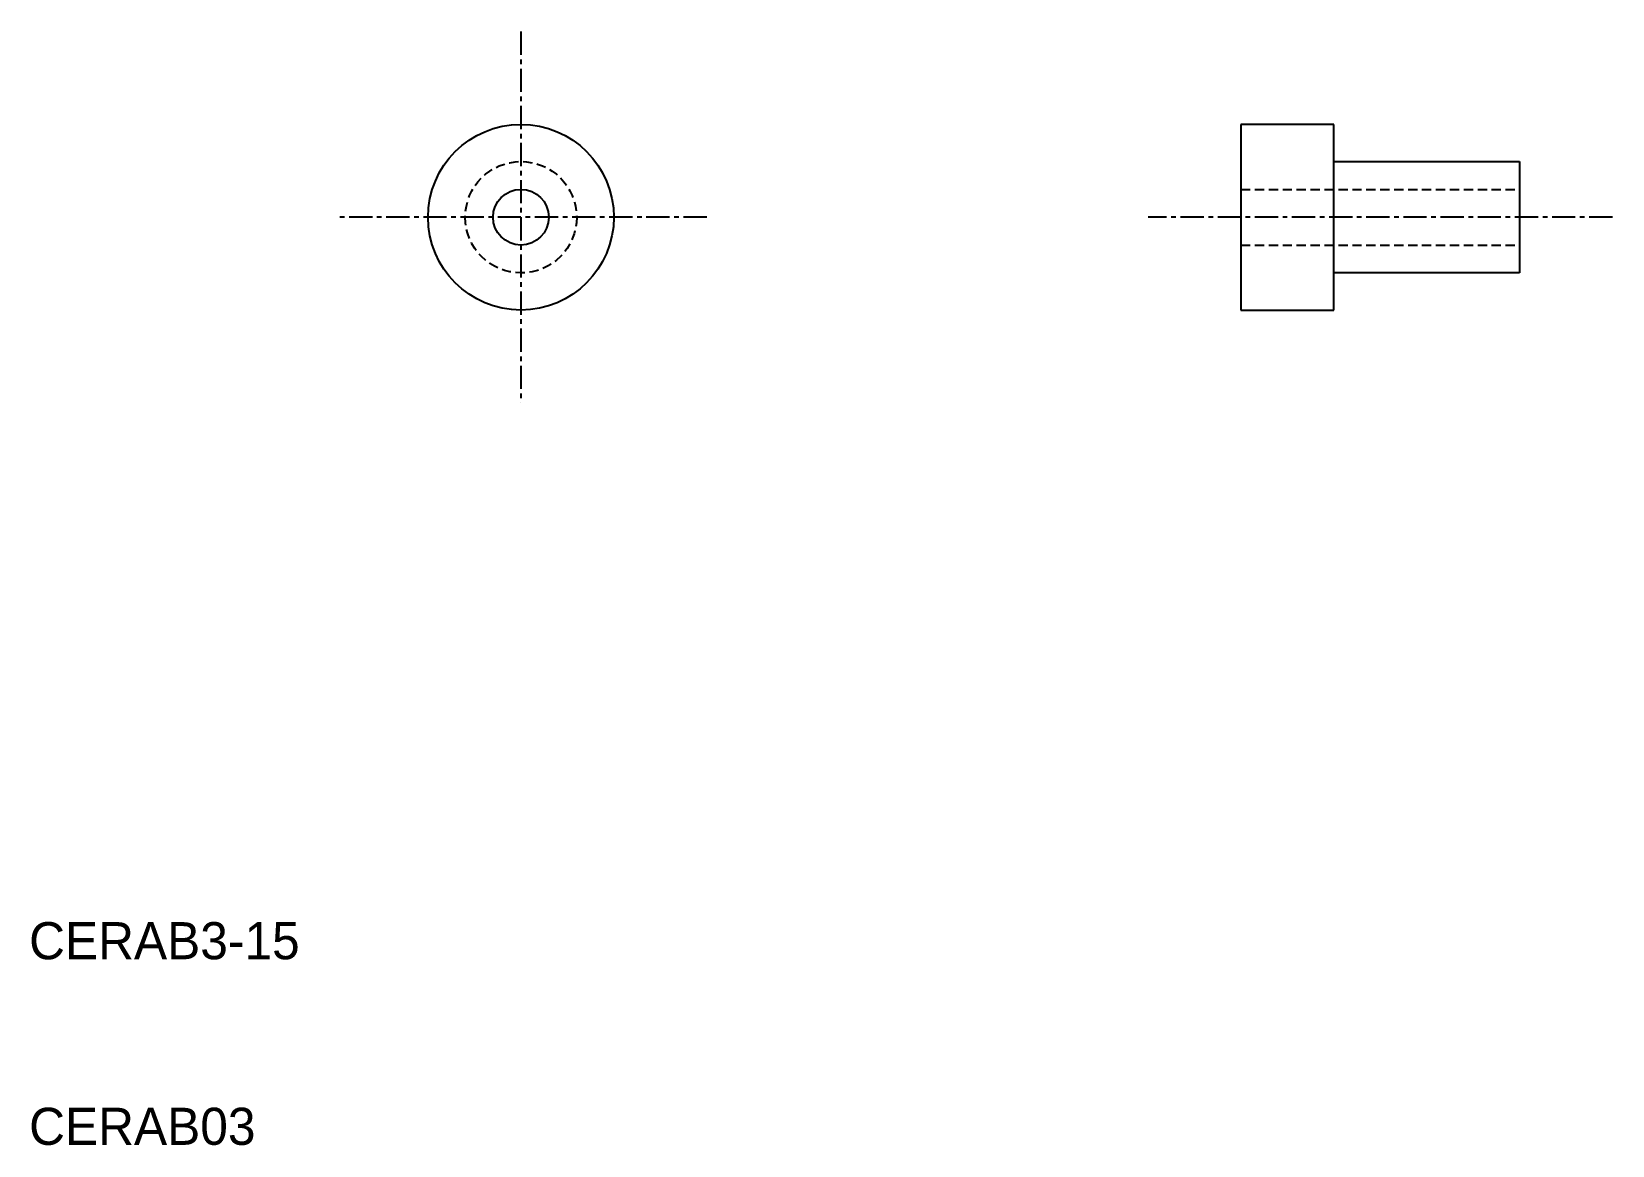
# Model space of a CAD drawing. Extents: x 19.7 to 104.8, y 20 to 80.
import ezdxf

# ---------------------------------------------------------------- set-up
doc = ezdxf.new("R2010")
doc.units = 0
doc.linetypes.add('CENTER', pattern=[2, 1.25, -0.25, 0.25, -0.25])
doc.linetypes.add('DASHED', pattern=[0.75, 0.5, -0.25])
doc.layers.get('0').update_dxf_attribs({"linetype": 'CONTINUOUS'})
doc.layers.add('CENTER', color=1, linetype='CENTER')

msp = doc.modelspace()

# ---------------------------------------------------------------- linework, layer by layer
at = {"color": 7, "linetype": 'CONTINUOUS'}
for p, q in [((89.824, 74.974), (84.824, 74.974)), ((84.824, 74.974), (84.824, 64.974)), ((89.824, 64.974), (89.824, 74.974)), ((89.824, 72.974), (99.824, 72.974)), ((99.824, 72.974), (99.824, 66.974)), ((99.824, 66.974), (89.824, 66.974)), ((84.824, 64.974), (89.824, 64.974))]:
    msp.add_line(p, q, dxfattribs=at)
at = {"color": 3, "linetype": 'DASHED'}
for p, q in [((84.824, 71.474), (99.824, 71.474)), ((84.824, 68.474), (99.824, 68.474))]:
    msp.add_line(p, q, dxfattribs=at)
at = {"color": 7, "linetype": 'CONTINUOUS'}
for radius in [5, 1.5]:
    msp.add_circle((46.064, 69.974), radius, dxfattribs=at)
at = {"color": 3, "linetype": 'DASHED'}
msp.add_circle((46.064, 69.974), 3, dxfattribs=at)
at = {"layer": 'CENTER', "color": 1, "linetype": 'CENTER'}
for p, q in [((46.064, 79.974), (46.064, 59.974)), ((56.064, 69.974), (36.064, 69.974)), ((104.824, 69.974), (79.824, 69.974))]:
    msp.add_line(p, q, dxfattribs=at)

# ---------------------------------------------------------------- texts
at = {"color": 7, "linetype": 'CONTINUOUS'}
for s, p in [('CERAB3-15', (19.584, 30)), ('CERAB03', (19.584, 20))]:
    msp.add_text(s, height=2, dxfattribs=at).set_placement(p)

doc.saveas('drawing.dxf')
